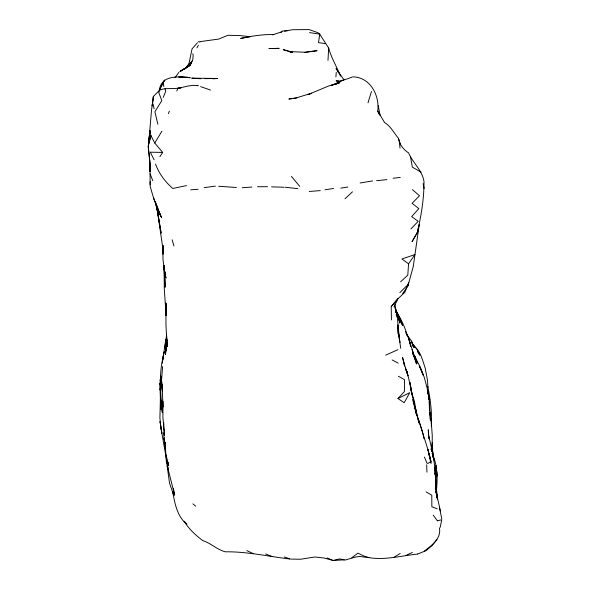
<?xml version="1.0" encoding="UTF-8"?>
<svg xmlns="http://www.w3.org/2000/svg" width="590" height="590" viewBox="0 0 590 590"><rect width="100%" height="100%" fill="white"/><g stroke="black" fill="none" stroke-linecap="round" stroke-linejoin="round"><path stroke-width="0.89" d="M165.96 310.502L165.989 303.297M432.197 442.721L432.138 448.666L432.271 435.641L431.555 425.707L429.852 411.953L430.435 420.346L429.284 400.086L427.544 390.514M435.678 478.003L434.638 467.302L435.7 476.167L435.877 489.486L435.708 485.179M165.938 303.039L165.974 325.474L166.822 341.086L166.749 339.339M160.215 388.345L160.17 390.167L160.664 375.491M160.399 381.066L160.51 376.516L159.986 386.642L160.679 408.051L160.392 399.128L159.905 417.89L160.613 426.061L168.401 470.363L174.662 495.121L173.453 488.631M162.995 401.451L162.899 417.314L164.522 435.663L164.049 429.498M160.782 377.725L160.775 390.182M284.542 31.1L292.448 29.721L309.108 29.596L317.752 32.62L319.728 34.124L328.674 48.056L327.981 60.394M431.334 426.209C432.168 412.823 430.42 399.4 427.75 386.31L427.824 387.32L427.558 380.653L425.213 368.219C422.58 360.328 420.729 351.367 413.745 346.006L414.763 347.54M352.953 76.87C370.476 77.246 379.731 95.661 377.755 111.2L384.628 122.573C390.787 126.208 393.921 133.023 398.449 138.289C399.26 144.344 403.508 149.727 408.597 152.913C412.816 163.047 422.381 170.274 423.981 181.558C424.099 198.845 421.149 216.117 417.196 232.91L419.217 224.702L413.251 266.599L407.97 285.752L402.653 293.673M408.553 263.833L401.952 258.995L414.94 254.548L408.553 263.833L407.801 275.132L400.617 281.777M335.909 76.87L336.248 72.371M161.549 380.41L162.597 366.53M166.66 342.333L165.473 354.575L166.609 342.539L166.609 335.85L166.682 337.591M166.646 342.443L165.952 350.969L166.122 349.936M160.192 382.681L159.993 385.027L160.163 383.301M436.01 488.675L436.143 486.02L436.327 489.346M160.325 381.582L160.746 377.276M159.89 156.66L162.67 152.419L154.779 143.038L150.893 135.612L149.919 130.493L148.805 141.984L151.527 110.087L153.356 96.436L160.156 89.687L165.045 88.699L175.577 88.471L181.44 87.696L177.922 88.338L176.742 90.993M149.919 130.493L148.459 145.111L150.893 135.612L148.201 146.047L149.934 163.29L150.162 171.454L149.631 159.617L148.215 146.35M160.392 380.344L160.768 376.678M152.862 99.909L152.213 105.994L153.356 96.436M162.25 363.152L163.651 354.693M160.775 376.339L160.244 380.513L160.738 377.106M166.218 349.177L166.719 345.342M162.67 359.819L166.609 335.209M164.595 348.432L165.96 339.552L165.414 343.07M436.357 491.064C437.743 478.468 437.603 465.163 432.109 453.459M162.67 359.878L163.917 352.333M192.768 59.819L193.181 55.467L192.79 53.742M408.457 283.23L407.97 285.752L408.693 282.706M163.194 356.795C158.592 375.07 160.76 393.891 162.25 412.314L161.785 400.086M440.133 527.49L441.77 519.709L437.256 520.859M163.836 353.889L164.411 351.478M371.435 91.487L368.027 102.808M408.369 283.517L404.799 292.404L397.8 298.887L391.222 306.63L391.413 319.928M163.253 97.335L165.702 91.303L165.045 88.699M168.327 113.678L169.352 111.171M159.256 90.204L164.514 80.159L159.256 90.204C161.631 74.488 178.578 76.685 190.238 77.71L178.8 76.943L187.694 77.297L181.403 77.57M393.995 306.947L398.154 298.356L391.222 306.63M161.896 131.15L154.779 143.038M187.067 66.869L189.132 62.953L192.03 48.904L197.495 42.694M160.156 89.687L158.725 92.306L161.8 100.639L154.897 111.776L157.855 124.239M196.935 47.797L198.402 45.246M418.376 230.712L412.034 241.716L416.983 233.175M178.873 72.378L175.038 77.733M436.976 539.599L432.101 545.566L426.061 550.654L417.58 554.054M186.986 66.987L192.532 60.63L185.135 68.418L191.78 62.916L183.903 69.229M397.97 398.552L409.762 392.638L404.202 402.712L397.97 398.552L404.423 391.495L404.526 379.702L398.471 376.265M410.928 228.913L418.199 221.346L411.65 216.633L418.841 208.609L412.071 203.314L419.527 195.762L412.425 189.641M399.88 292.625L406.871 285.663M344.98 198.808L352.473 191.816M280.501 32.657L282.581 31.012L287.765 30.739M424.313 551.119C431.622 545.514 441.453 538.574 439.447 527.984M351.765 557.771L357.946 553.132L363.779 556.009L369.355 557.727M190.703 64.966L180.142 71.368L190.703 64.966L183.94 69.318M180.142 71.368L188.616 66.205M393.825 557.432L400.219 553.42M424.048 438.849L422.433 431.592L418.008 418.008L427.92 449.521L430.943 461.542L427.75 463.475L426.998 463.202L424.402 457.044M334.176 84.658L341.735 80.513M335.599 84.156L341.116 81.339M342.694 80.528L345.305 79.193L340.098 81.11L336.094 80.904L338.704 81.125M336.44 83.633L339.457 82.143L330.57 85.565L339.316 83.035L328.379 86.081L307.936 94.651L311.542 93.257L295.708 98.036L288.849 99.046L296.733 97.91M405.677 555.544L412.322 552.461M180.82 70.889L182.399 70.166M385.661 355.195L397.903 349.671M346.197 79.289L352.267 77.017M272.506 34.899L281.873 31.779M177.922 88.338L187.945 86.044L193.35 85.344L198.203 85.683L197.834 85.69M186.477 185.607L172.759 188.453C165.185 181.809 158.939 173.593 155.539 164.042M212.924 78.817L217.74 78.463L191.743 78.145L200.814 78.765M314.374 557.049L300.583 559.246L291.209 559.099M304.359 52.451L317.096 50.688L305.163 52.237L289.041 51.61L291.681 52.156M360.129 182.981L372.57 180.924M340.769 188.122L347.864 187.008M325.024 189.781L333.652 188.446M204.199 187.642L215.402 186.116M417.462 554.069C401.613 555.728 385.904 560.146 369.856 557.786M393.117 178.246L400.286 177.413M200.047 41.639L218.735 39.065L227.969 35.267L239.946 35.584L250.315 36.705L240.661 38.431C251.524 36.086 262.646 34.272 273.76 34.567M376.553 180.688L386.952 179.626M309.241 191.47L320.289 190.607M190.74 189.825L198.048 189.272M242.298 187.745L251.901 187.037M333.623 560.419L344.177 559.866M205.091 78.669L214.524 78.499M257.491 186.742L267.558 186.691M162.67 152.419L150.295 152.191L154.093 159.743M236.339 187.487L218.669 186.27M271.555 186.868L284.262 187.229M315.023 557.012L324.271 558.037L332.568 560.316M285.331 187.237L298.002 188.682M289.734 558.996C268.295 556.451 247.085 551.525 225.387 551.812C217.127 549.792 210.866 543.088 202.606 540.543C195.592 535.064 188.726 529.009 184.205 521.228L186.816 524.259M368.979 557.661L359.472 556.436L355.387 557.056L345.239 560.035L339.611 558.892L333.048 560.5L327.14 557.926M325.687 43.645L318.526 42.642L319.728 34.124L309.558 32.612M198.365 41.735L199.885 42.082M289.86 51.581L292.397 52.296L283.2 49.641L291.615 52.097M284.292 556.967L290.369 559.047M200.585 86.605L210.482 90.064M437.168 508.801L431.858 506.729L431.792 495.202L426.083 491.861M265.662 553.944L271.901 556.51M246.878 550.618L253.25 553.619M392.18 359.959L398.228 363.152M420.995 172.133L412.366 167.162L410.515 156.94M437.367 520.719L433.215 515.144M192.937 503.845L195.762 506.227M186.72 524.281C177.184 516.309 174.728 503.499 172.782 491.853L173.637 494.435M412.963 344.376L416.82 348.889L419.844 355.209L417.3 351.375M291.431 176.403L299.75 186.388M406.289 333.616L411.407 341.094L414.593 347.429L412.845 344.471M344.029 79.93L336.071 68.447L338.726 73.079M413.885 356.139L414.814 357.688M415.198 358.432L415.972 359.922M406.156 333.313L407.388 335.776C405.175 327.981 401.849 320.532 397.594 313.637L402.631 325.614L395.071 307.921M412.55 352.569L420.692 367.954L423.2 375.085L419.313 365.807L424.269 377.32L428.185 392.092L429.284 400.086L427.816 391.613L429.697 399.496L427.551 390.58M377.755 111.2L379.481 114.88M405.441 331.418L408.752 338.557L416.577 363.971L413.413 355.01M415.744 359.428L416.031 360.055M416.385 360.601L413.096 353.285L415.412 358.661M340.504 76.169C336.838 66.633 331.285 58.004 328.674 48.056M417.72 363.189L414.475 355.556L416.555 360.91M428.517 453.503L430.022 457.272L430.914 462.634M394.894 306.977L399.954 323.121L396.2 310.399L397.63 315.2L396.03 311.122M150.162 173.903L152.773 180.717M173.836 495.504L169.551 483.247L167.125 465.871L168.408 469.802M156.446 204.42L157.965 208.558M159.182 211.869L160.701 216.014L157.36 207.769L161.631 217.732C156.416 207.864 153.186 197.126 150.199 186.425L149.934 163.29M153.363 197.377L154.477 200.497M408.037 375.638L405.389 368.064L408.184 376.191L416.511 414.829L412.661 399.511M432.831 455.959L434.314 460.443L432.728 455.185L433.045 456.852M398.449 138.289L400.617 144.808M167.796 467.959L166.269 461.041L165.93 454.779M417.359 417.388L419.195 423.096L415.235 407.55L416.953 415.928L414.46 401.517L410.906 390.278M155.133 201.559L156.616 206.161L155.31 201.338M427.455 391.133L428.569 394.636L429.033 399.592M404.534 366.036L402.52 357.319L406.045 369.93M439.454 507.769L441.799 518.765M432.728 455.185L433.665 458.356L432.264 453.157M172.162 239.82L173.917 246.008M411.562 392.793L412.373 395.868M431.792 451.424L431.091 448.828L431.725 451.372M155.295 201.736L158.164 214.413L156.852 207.127M430.943 461.542L427.92 449.521L431.061 463.526M403.833 362.747L404.239 364.413M440.435 510.999L435.936 491.33L435.7 487.716M415.05 407.026L416.953 415.928M378.197 105.706L380.159 115.345M153.135 104.069L154.101 108.848M162.368 390.315L161.173 376.907L162.597 391.435M423.141 183.638L424.107 188.468M436.917 496.596L437.397 499.044L435.73 480.975M395.558 310.458L395.89 312.199M395.529 310.318L395.846 311.985M436.755 495.718L435.936 491.33L437.028 497.569L435.693 484.42M435.059 473.18L435.346 474.935L435.096 472.531M398.545 333.121L399.017 336.197M407.749 375.646L407.063 371.353L407.601 375.919M394.924 304.536L397.461 318.725L399.386 338.793M398.611 333.748L400.02 342.48M395.647 310.687L395.912 312.398M165.525 447.913L164.086 438.038L165.525 447.899L164.086 438.038L165.252 447.456M395.661 310.805L395.934 312.589M396.215 314.382L396.495 316.166M433.635 459.079L432.131 449.189L433.267 456.918L432.168 444.993M156.439 204.487L162.973 249.069L162.67 245.89M399.135 337.06L400.721 348.321M168.216 462.531L168.659 465.488L165.967 454.617L164.758 442.625L165.001 445.03M164.816 442.684L165.436 447.22M163.253 82.585L163.784 86.553M428.952 438.296L428.657 436.01C433.097 453.194 436.18 470.717 436.268 488.498M163.43 432.868L164.19 438.901M163.917 266.112L164.662 272.256L163.054 260.234L162.641 245.897M162.523 389.289L161.984 384.791L163.135 407.012M399.504 142.876L400.005 148.083M436.836 473.755L436.076 465.65L437.035 476.219L436.902 474.581M429.188 401.244L429.454 410.529M164.123 265.485L164.278 267.226M164.603 270.699L164.89 275.228M435.486 477.694L435.118 473.482M429.063 438.901L428.274 429.771L428.465 434.306M162.788 245.462L163.142 249.769M164.035 265.448L164.293 288.982L166.107 315.539L165.761 303.533M149.631 159.617L150.162 171.638M435.973 484.25L436.851 495.718M163.976 266.909L165.207 287.205L164.994 278.915M163.71 425.088L163.511 422.447L163.71 429.557L163.703 422.462M435.745 481.278L436.261 488.454M430.272 417.875L430.435 420.346M162.84 249.128L163.172 254.179L162.648 246.001M160.797 409.379L160.635 406.68L160.76 409.261M163.142 250.595L162.995 246.037L163.15 248.744M163.002 245.602L163.135 248.862M426.688 464.787L426.931 472.148M162.995 246.037L163.142 250.337M150.074 181.558L150.074 184.441M279.004 48.358L269.055 48.535L279.004 48.358M412.912 345.423L411.407 341.094L413.516 347.304L412.912 345.423M410.124 343.461L408.752 338.557L410.692 346.315L410.124 343.461M161.085 232.998L157.117 208.89L161.085 232.998M164.971 273.008L164.234 269.247L165.974 278.126L164.971 273.008M413.236 354.413L412.226 349.199L413.347 355.246L413.236 354.413M412.034 394.503L409.932 382.438L412.034 394.503M161.822 433.178L160.097 421.614L161.822 433.178M167.346 346.61L166.439 335.828L167.346 346.61M398.154 331.056L397.763 324.891L398.176 333.807L398.154 331.056"/></g></svg>
